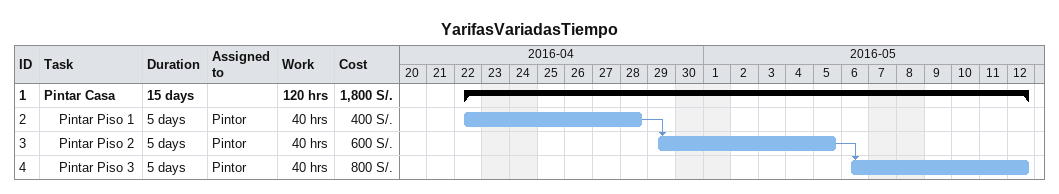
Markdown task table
YarifasVariadasTiempo

| ID | Level | Task | Duration | Start | Finish | Predecessors | Resources | Work (h) | Cost (S/.) |
|---|---|---|---|---|---|---|---|---|---|
| 1 | 1 | **Pintar Casa** | 15d | 2016-04-22 | 2016-05-12 |  |  | 120 | 1800 |
| 2 | 2 | Pintar Piso 1 | 5d | 2016-04-22 | 2016-04-28 |  | Pintor | 40 | 400 |
| 3 | 2 | Pintar Piso 2 | 5d | 2016-04-29 | 2016-05-05 | 2 | Pintor | 40 | 600 |
| 4 | 2 | Pintar Piso 3 | 5d | 2016-05-06 | 2016-05-12 | 3 | Pintor | 40 | 800 |
